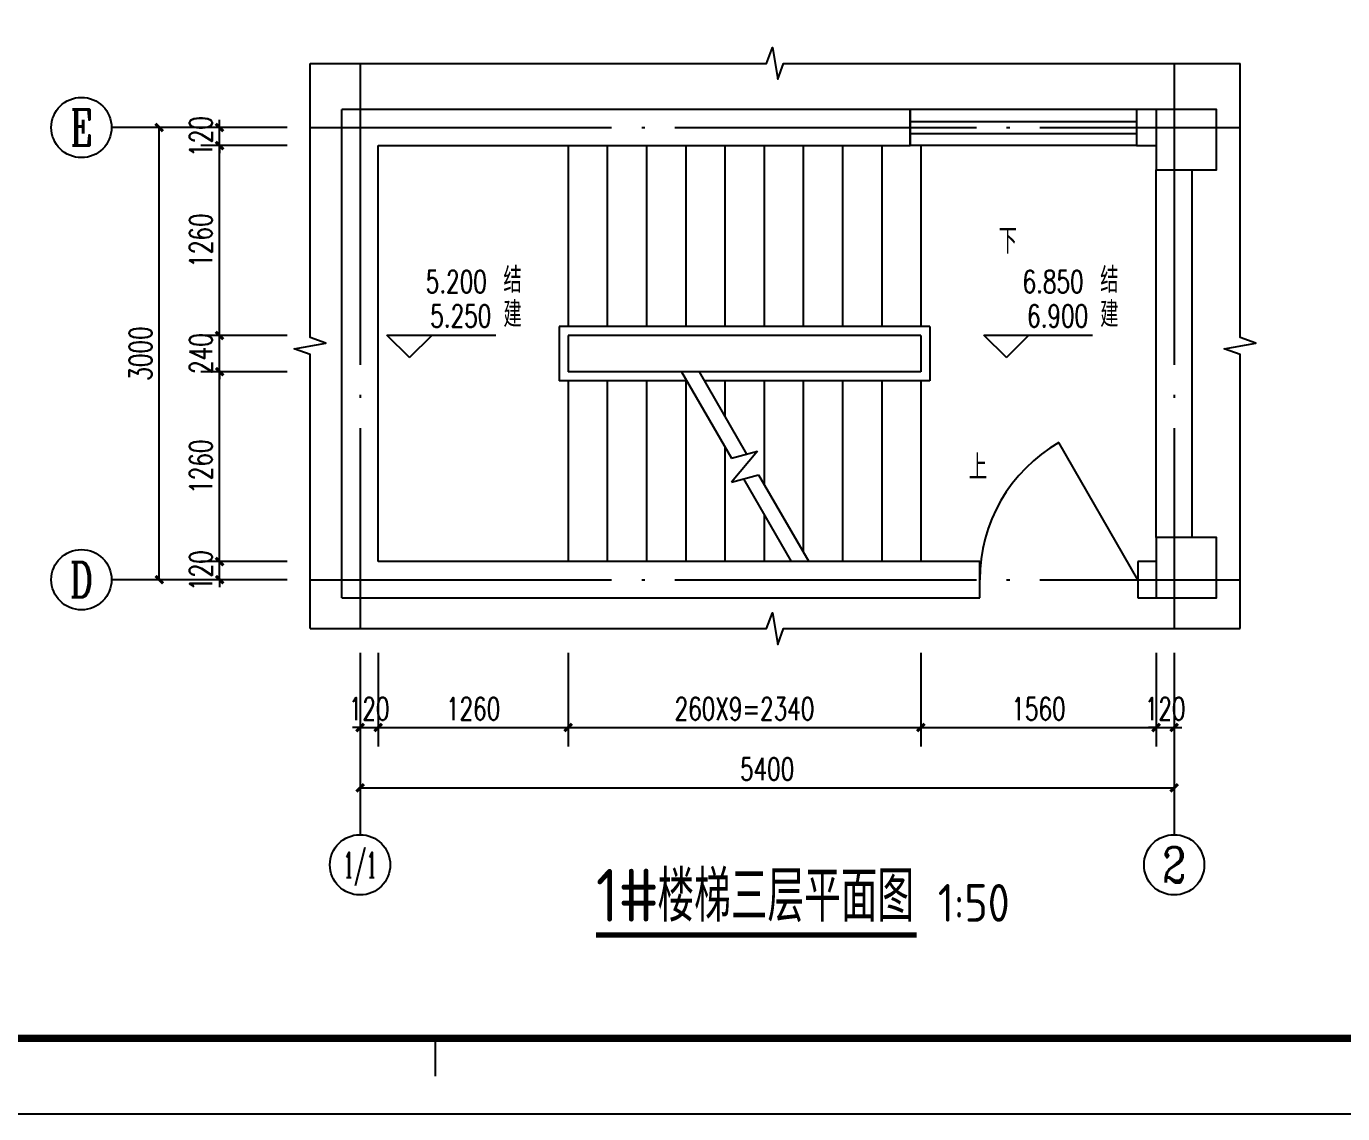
# Model space of a CAD drawing. Extents: x 79570 to 678837, y -1139230 to -612789.
# Drawn here: x 629330 to 638062, y -810288 to -803074 of the extents above; entities that cross this region are included whole.
import ezdxf
from ezdxf.enums import TextEntityAlignment as Align

# ---------------------------------------------------------------- set-up
doc = ezdxf.new("R2010")
doc.units = 0
doc.header["$LTSCALE"] = 1000
doc.header["$MEASUREMENT"] = 0
doc.linetypes.add('DOTE', pattern=[2.42, 2, -0.2, 0.02, -0.2])
for name, color, linetype in [('4', 4, 'Continuous'), ('A-平-楼梯.........FLOR-STAIR', 133, 'Continuous'), ('A-通-墙............COMM-WALL', 50, 'Continuous'), ('A-通-结构剖线.....COMM-STRU-SECT', 20, 'Continuous'), ('A-通-轴线..........COMM-GRID', 27, 'DOTE'), ('A-通-门窗剖线......COMM-DRWD-SECT', 150, 'Continuous'), ('AXIS', 3, 'Continuous'), ('AXIS_TEXT', 7, 'Continuous'), ('DIM_ELEV', 3, 'Continuous'), ('DIM_SYMB', 3, 'Continuous'), ('PUB_DIM', 3, 'Continuous'), ('PUB_TEXT', 7, 'Continuous'), ('结-图框', 6, 'Continuous')]:
    doc.layers.add(name, color=color, linetype=linetype)
doc.layers.add('ys-notprint', color=7, linetype='Continuous', plot=False)
doc.layers.add('结-隐线', color=59, linetype='Continuous', plot=False)
doc.styles.add('_TCH_AXIS', font='COMPLEX', dxfattribs={"bigfont": 'GBCBIG'})
doc.styles.add('_TCH_DIM', font='SIMPLEX', dxfattribs={"bigfont": 'GBCBIG'})
doc.styles.add('_TCH_DIM_T3', font='SIMPLEX', dxfattribs={"width": 0.705882, "bigfont": 'GBCBIG'})
doc.styles.get("Standard").update_dxf_attribs({"font": 'gbenor.shx', "bigfont": 'gbcbig.shx'})
doc.styles.add('蓝绿图框', font='', dxfattribs={"width": 0.7})
doc.styles.get('蓝绿图框').set_extended_font_data('SimSun')
doc.dimstyles.new('_TCH_ARCH&&50', dxfattribs={"dimtxt": 148.75, "dimasz": 50, "dimexe": 125, "dimexo": 150, "dimgap": 50, "dimtad": 1, "dimdec": 0, "dimzin": 0, "dimdsep": 46, "dimtxsty": '_TCH_DIM_T3', "dimblk": 'ARCHTICK', "dimcen": 0.09, "dimclrt": 7, "dimazin": 2, "dimtfac": 1, "dimtdec": 0, "dimtix": 1, "dimtmove": 2, "dimatfit": 3, "dimfxl": 1, "dimtolj": 1, "dimtzin": 0, "dimarcsym": 0})

# ---------------------------------------------------------------- blocks, each defined once
blk = doc.blocks.new('template_浙_标准图框A1_A1_0.0000_1bed4683cac0ca9b963c039433737638')
at = {"layer": '结-图框'}
blk.add_lwpolyline([(0, 0), (841, 0), (841, 594), (0, 594)], close=True, dxfattribs=at)
at = {"layer": '结-图框', "const_width": 1}
blk.add_lwpolyline([(25, 584), (25, 10), (831, 10), (831, 584)], close=True, dxfattribs=at)
at = {"layer": '结-隐线'}
blk.add_line((428, 5), (428, 10), dxfattribs=at)
at = {"color": 6, "style": '蓝绿图框', "width": 0.7}
for tag, p in [('专业审定', (782.48, 167.5)), ('专业审核', (782.48, 158.5)), ('项目经理', (782.48, 149.5)), ('专业负责', (782.48, 140.5)), ('专业校对', (782.48, 131.5)), ('专业设计', (782.48, 122.5)), ('专业制图', (782.48, 113.5))]:
    blk.add_attdef(tag, text='', height=3, dxfattribs=at).set_placement(p, align=Align.MIDDLE)
for tag, height, p in [('日期', 3, (821.45, 113.5)), ('建设单位', 3.5, (796, 97.72)), ('项目名称', 3.5, (796, 76.96)), ('子项名称', 3.5, (796.26, 63.69)), ('图纸名称', 3.5, (796.28, 51.48)), ('图纸名称', 3.5, (796.38, 46.45)), ('图纸名称', 3.5, (796.48, 41.64)), ('项目编号', 3, (796.15, 32.75)), ('图号', 3, (789.2, 23.5)), ('修改版次', 3, (823.75, 23.5))]:
    blk.add_attdef(tag, text='', height=height, dxfattribs=at).set_placement(p, align=Align.MIDDLE_CENTER)
at = {"layer": 'ys-notprint', "color": 6, "style": '蓝绿图框', "width": 0.7}
for tag, p in [('暖通', (21.09, 577.84)), ('电气', (21.02, 564.82)), ('给排水', (21.35, 552.55)), ('结构', (21.47, 539.64)), ('建筑', (21.4, 526.53))]:
    blk.add_attdef(tag, text='', height=2.5, rotation=90.7801, dxfattribs=at).set_placement(p, align=Align.MIDDLE)
blk.add_attdef('设计发图章', text='', height=3, dxfattribs=at).set_placement((747.09, 465.48), align=Align.MIDDLE)
at = {"layer": '结-图框', "style": '蓝绿图框', "width": 0.7}
for tag, p in [('项目经理', (792.5, 572)), ('专业负责', (792.5, 564)), ('专业设计', (792.5, 556))]:
    blk.add_attdef(tag, text='', height=3.5, dxfattribs=at).set_placement(p, align=Align.MIDDLE_CENTER)
blk = doc.blocks.new('$TCHSYS$WIN2D')
for p, q in [((-0.5, 0.5), (0.5, 0.5)), ((-0.5, 0.5), (-0.5, -0.5)), ((0.5, 0.5), (0.5, -0.5)), ((0.5, 0.1667), (-0.5, 0.1667)), ((0.5, -0.1667), (-0.5, -0.1667)), ((-0.5, -0.5), (0.5, -0.5))]:
    blk.add_line(p, q)
blk = doc.blocks.new('_FZHK')
blk.add_lwpolyline([(-0.5, -0.5), (0.5, -0.5), (0.5, 0.5), (-0.5, 0.5)], close=True)
blk = doc.blocks.new('$DorLib2D$00000228')
at = {"color": 0}
blk.add_line((0.5, 0), (0, 0.866), dxfattribs=at)
blk.add_arc((0.5, 0), 1, 120, 180, dxfattribs=at)
blk = doc.blocks.new('_ArchTick')
at = {"color": 0, "linetype": 'ByBlock', "const_width": 0.4}
blk.add_lwpolyline([(-0.5, -0.5), (0.5, 0.5)], dxfattribs=at)
blk = doc.blocks.new('*D2884')
at = {"layer": 'Defpoints', "color": 0, "transparency": 16777216}
for p in [(630612.2, -806624.9), (631209.5, -806624.9), (631209.5, -806744.9)]:
    blk.add_point(p, dxfattribs=at)
at = {"layer": 'PUB_DIM', "color": 0, "lineweight": -2, "transparency": 16777216}
for p, q in [((630612.2, -806624.9), (630612.2, -806574.9)), ((631059.5, -806624.9), (630487.2, -806624.9)), ((630612.2, -806744.9), (630612.2, -806624.9)), ((631059.5, -806744.9), (630487.2, -806744.9)), ((630612.2, -806744.9), (630612.2, -806794.9))]:
    blk.add_line(p, q, dxfattribs=at)
at = {"layer": 'PUB_DIM', "color": 0, "lineweight": -2, "transparency": 16777216, "xscale": 50, "yscale": 50, "zscale": 50}
for p, rotation in [((630612.2, -806624.9), 270), ((630612.2, -806744.9), 90)]:
    blk.add_blockref('_ArchTick', p, dxfattribs=dict(at, rotation=rotation))
at = {"layer": 'PUB_DIM', "color": 7, "transparency": 16777216, "insert": (630487.8, -806684.9), "char_height": 148.75, "attachment_point": 5, "rotation": 90, "style": '_TCH_DIM_T3'}
blk.add_mtext('\\A1;120', dxfattribs=at)
blk = doc.blocks.new('*D2885')
at = {"layer": 'Defpoints', "color": 0, "transparency": 16777216}
for p in [(630612.2, -805364.9), (631209.5, -805364.9), (631209.5, -806624.9)]:
    blk.add_point(p, dxfattribs=at)
at = {"layer": 'PUB_DIM', "color": 0, "lineweight": -2, "transparency": 16777216}
for p, q in [((631059.5, -805364.9), (630487.2, -805364.9)), ((630612.2, -806624.9), (630612.2, -805364.9)), ((631059.5, -806624.9), (630487.2, -806624.9))]:
    blk.add_line(p, q, dxfattribs=at)
at = {"layer": 'PUB_DIM', "color": 0, "lineweight": -2, "transparency": 16777216, "xscale": 50, "yscale": 50, "zscale": 50}
for p, rotation in [((630612.2, -805364.9), 90), ((630612.2, -806624.9), 270)]:
    blk.add_blockref('_ArchTick', p, dxfattribs=dict(at, rotation=rotation))
at = {"layer": 'PUB_DIM', "color": 7, "transparency": 16777216, "insert": (630487.8, -805994.9), "char_height": 148.75, "attachment_point": 5, "rotation": 90, "style": '_TCH_DIM_T3'}
blk.add_mtext('\\A1;1260', dxfattribs=at)
blk = doc.blocks.new('*D2886')
at = {"layer": 'Defpoints', "color": 0, "transparency": 16777216}
for p in [(630612.2, -805124.9), (631209.5, -805124.9), (631209.5, -805364.9)]:
    blk.add_point(p, dxfattribs=at)
at = {"layer": 'PUB_DIM', "color": 0, "lineweight": -2, "transparency": 16777216}
for p, q in [((630612.2, -805124.9), (630612.2, -805074.9)), ((631059.5, -805124.9), (630487.2, -805124.9)), ((630612.2, -805364.9), (630612.2, -805124.9)), ((631059.5, -805364.9), (630487.2, -805364.9)), ((630612.2, -805364.9), (630612.2, -805414.9))]:
    blk.add_line(p, q, dxfattribs=at)
at = {"layer": 'PUB_DIM', "color": 0, "lineweight": -2, "transparency": 16777216, "xscale": 50, "yscale": 50, "zscale": 50}
for p, rotation in [((630612.2, -805124.9), 270), ((630612.2, -805364.9), 90)]:
    blk.add_blockref('_ArchTick', p, dxfattribs=dict(at, rotation=rotation))
at = {"layer": 'PUB_DIM', "color": 7, "transparency": 16777216, "insert": (630487.8, -805244.9), "char_height": 148.75, "attachment_point": 5, "rotation": 90, "style": '_TCH_DIM_T3'}
blk.add_mtext('\\A1;240', dxfattribs=at)
blk = doc.blocks.new('*D2887')
at = {"layer": 'Defpoints', "color": 0, "transparency": 16777216}
for p in [(630612.2, -803864.9), (631209.5, -803864.9), (631209.5, -805124.9)]:
    blk.add_point(p, dxfattribs=at)
at = {"layer": 'PUB_DIM', "color": 0, "lineweight": -2, "transparency": 16777216}
for p, q in [((631059.5, -803864.9), (630487.2, -803864.9)), ((630612.2, -805124.9), (630612.2, -803864.9)), ((631059.5, -805124.9), (630487.2, -805124.9))]:
    blk.add_line(p, q, dxfattribs=at)
at = {"layer": 'PUB_DIM', "color": 0, "lineweight": -2, "transparency": 16777216, "xscale": 50, "yscale": 50, "zscale": 50}
for p, rotation in [((630612.2, -803864.9), 90), ((630612.2, -805124.9), 270)]:
    blk.add_blockref('_ArchTick', p, dxfattribs=dict(at, rotation=rotation))
at = {"layer": 'PUB_DIM', "color": 7, "transparency": 16777216, "insert": (630487.8, -804494.9), "char_height": 148.75, "attachment_point": 5, "rotation": 90, "style": '_TCH_DIM_T3'}
blk.add_mtext('\\A1;1260', dxfattribs=at)
blk = doc.blocks.new('*D2888')
at = {"layer": 'Defpoints', "color": 0, "transparency": 16777216}
for p in [(630612.2, -803744.9), (631209.5, -803744.9), (631209.5, -803864.9)]:
    blk.add_point(p, dxfattribs=at)
at = {"layer": 'PUB_DIM', "color": 0, "lineweight": -2, "transparency": 16777216}
for p, q in [((630612.2, -803744.9), (630612.2, -803694.9)), ((631059.5, -803744.9), (630487.2, -803744.9)), ((630612.2, -803864.9), (630612.2, -803744.9)), ((631059.5, -803864.9), (630487.2, -803864.9)), ((630612.2, -803864.9), (630612.2, -803914.9))]:
    blk.add_line(p, q, dxfattribs=at)
at = {"layer": 'PUB_DIM', "color": 0, "lineweight": -2, "transparency": 16777216, "xscale": 50, "yscale": 50, "zscale": 50}
for p, rotation in [((630612.2, -803744.9), 270), ((630612.2, -803864.9), 90)]:
    blk.add_blockref('_ArchTick', p, dxfattribs=dict(at, rotation=rotation))
at = {"layer": 'PUB_DIM', "color": 7, "transparency": 16777216, "insert": (630487.8, -803804.9), "char_height": 148.75, "attachment_point": 5, "rotation": 90, "style": '_TCH_DIM_T3'}
blk.add_mtext('\\A1;120', dxfattribs=at)
blk = doc.blocks.new('*D2889')
at = {"layer": 'Defpoints', "color": 0, "transparency": 16777216}
for p in [(630212.2, -803744.9), (631059.5, -803744.9), (631059.5, -806744.9)]:
    blk.add_point(p, dxfattribs=at)
at = {"layer": 'PUB_DIM', "color": 0, "lineweight": -2, "transparency": 16777216}
for p, q in [((630909.5, -803744.9), (630087.2, -803744.9)), ((630212.2, -806744.9), (630212.2, -803744.9)), ((630909.5, -806744.9), (630087.2, -806744.9))]:
    blk.add_line(p, q, dxfattribs=at)
at = {"layer": 'PUB_DIM', "color": 0, "lineweight": -2, "transparency": 16777216, "xscale": 50, "yscale": 50, "zscale": 50}
for p, rotation in [((630212.2, -803744.9), 90), ((630212.2, -806744.9), 270)]:
    blk.add_blockref('_ArchTick', p, dxfattribs=dict(at, rotation=rotation))
at = {"layer": 'PUB_DIM', "color": 7, "transparency": 16777216, "insert": (630087.8, -805244.9), "char_height": 148.75, "attachment_point": 5, "rotation": 90, "style": '_TCH_DIM_T3'}
blk.add_mtext('\\A1;3000', dxfattribs=at)
blk = doc.blocks.new('*D2890')
at = {"layer": 'Defpoints', "color": 0, "transparency": 16777216}
for p in [(631543.9, -807080.5), (631663.9, -807080.5), (631663.9, -807725.9)]:
    blk.add_point(p, dxfattribs=at)
at = {"layer": 'PUB_DIM', "color": 0, "lineweight": -2, "transparency": 16777216}
for p, q in [((631543.9, -807230.5), (631543.9, -807850.9)), ((631663.9, -807230.5), (631663.9, -807850.9)), ((631543.9, -807725.9), (631493.9, -807725.9)), ((631543.9, -807725.9), (631663.9, -807725.9)), ((631663.9, -807725.9), (631713.9, -807725.9))]:
    blk.add_line(p, q, dxfattribs=at)
at = {"layer": 'PUB_DIM', "color": 0, "lineweight": -2, "transparency": 16777216, "xscale": 50, "yscale": 50, "zscale": 50}
blk.add_blockref('_ArchTick', (631543.9, -807725.9), dxfattribs=at)
at = {"layer": 'PUB_DIM', "color": 0, "lineweight": -2, "transparency": 16777216, "xscale": 50, "yscale": 50, "zscale": 50, "rotation": 180}
blk.add_blockref('_ArchTick', (631663.9, -807725.9), dxfattribs=at)
at = {"layer": 'PUB_DIM', "color": 7, "transparency": 16777216, "insert": (631603.9, -807601.5), "char_height": 148.75, "attachment_point": 5, "style": '_TCH_DIM_T3'}
blk.add_mtext('\\A1;120', dxfattribs=at)
blk = doc.blocks.new('*D2891')
at = {"layer": 'Defpoints', "color": 0, "transparency": 16777216}
for p in [(631663.9, -807080.5), (632923.9, -807080.5), (632923.9, -807725.9)]:
    blk.add_point(p, dxfattribs=at)
at = {"layer": 'PUB_DIM', "color": 0, "lineweight": -2, "transparency": 16777216}
for p, q in [((631663.9, -807230.5), (631663.9, -807850.9)), ((632923.9, -807230.5), (632923.9, -807850.9)), ((631663.9, -807725.9), (632923.9, -807725.9))]:
    blk.add_line(p, q, dxfattribs=at)
at = {"layer": 'PUB_DIM', "color": 0, "lineweight": -2, "transparency": 16777216, "xscale": 50, "yscale": 50, "zscale": 50, "rotation": 180}
blk.add_blockref('_ArchTick', (631663.9, -807725.9), dxfattribs=at)
at = {"layer": 'PUB_DIM', "color": 0, "lineweight": -2, "transparency": 16777216, "xscale": 50, "yscale": 50, "zscale": 50}
blk.add_blockref('_ArchTick', (632923.9, -807725.9), dxfattribs=at)
at = {"layer": 'PUB_DIM', "color": 7, "transparency": 16777216, "insert": (632293.9, -807601.5), "char_height": 148.75, "attachment_point": 5, "style": '_TCH_DIM_T3'}
blk.add_mtext('\\A1;1260', dxfattribs=at)
blk = doc.blocks.new('*D2892')
at = {"layer": 'Defpoints', "color": 0, "transparency": 16777216}
for p in [(632923.9, -807080.5), (635263.9, -807080.5), (635263.9, -807725.9)]:
    blk.add_point(p, dxfattribs=at)
at = {"layer": 'PUB_DIM', "color": 0, "lineweight": -2, "transparency": 16777216}
for p, q in [((632923.9, -807230.5), (632923.9, -807850.9)), ((635263.9, -807230.5), (635263.9, -807850.9)), ((632923.9, -807725.9), (635263.9, -807725.9))]:
    blk.add_line(p, q, dxfattribs=at)
at = {"layer": 'PUB_DIM', "color": 0, "lineweight": -2, "transparency": 16777216, "xscale": 50, "yscale": 50, "zscale": 50, "rotation": 180}
blk.add_blockref('_ArchTick', (632923.9, -807725.9), dxfattribs=at)
at = {"layer": 'PUB_DIM', "color": 0, "lineweight": -2, "transparency": 16777216, "xscale": 50, "yscale": 50, "zscale": 50}
blk.add_blockref('_ArchTick', (635263.9, -807725.9), dxfattribs=at)
at = {"layer": 'PUB_DIM', "color": 7, "transparency": 16777216, "insert": (634093.9, -807601.5), "char_height": 148.75, "attachment_point": 5, "style": '_TCH_DIM_T3'}
blk.add_mtext('\\A1;260X9=2340', dxfattribs=at)
blk = doc.blocks.new('*D2893')
at = {"layer": 'Defpoints', "color": 0, "transparency": 16777216}
for p in [(635263.9, -807080.5), (636823.9, -807080.5), (636823.9, -807725.9)]:
    blk.add_point(p, dxfattribs=at)
at = {"layer": 'PUB_DIM', "color": 0, "lineweight": -2, "transparency": 16777216}
for p, q in [((635263.9, -807230.5), (635263.9, -807850.9)), ((636823.9, -807230.5), (636823.9, -807850.9)), ((635263.9, -807725.9), (636823.9, -807725.9))]:
    blk.add_line(p, q, dxfattribs=at)
at = {"layer": 'PUB_DIM', "color": 0, "lineweight": -2, "transparency": 16777216, "xscale": 50, "yscale": 50, "zscale": 50, "rotation": 180}
blk.add_blockref('_ArchTick', (635263.9, -807725.9), dxfattribs=at)
at = {"layer": 'PUB_DIM', "color": 0, "lineweight": -2, "transparency": 16777216, "xscale": 50, "yscale": 50, "zscale": 50}
blk.add_blockref('_ArchTick', (636823.9, -807725.9), dxfattribs=at)
at = {"layer": 'PUB_DIM', "color": 7, "transparency": 16777216, "insert": (636043.9, -807601.5), "char_height": 148.75, "attachment_point": 5, "style": '_TCH_DIM_T3'}
blk.add_mtext('\\A1;1560', dxfattribs=at)
blk = doc.blocks.new('*D2894')
at = {"layer": 'Defpoints', "color": 0, "transparency": 16777216}
for p in [(636823.9, -807080.5), (636943.9, -807080.5), (636943.9, -807725.9)]:
    blk.add_point(p, dxfattribs=at)
at = {"layer": 'PUB_DIM', "color": 0, "lineweight": -2, "transparency": 16777216}
for p, q in [((636823.9, -807230.5), (636823.9, -807850.9)), ((636943.9, -807230.5), (636943.9, -807850.9)), ((636823.9, -807725.9), (636773.9, -807725.9)), ((636823.9, -807725.9), (636943.9, -807725.9)), ((636943.9, -807725.9), (636993.9, -807725.9))]:
    blk.add_line(p, q, dxfattribs=at)
at = {"layer": 'PUB_DIM', "color": 0, "lineweight": -2, "transparency": 16777216, "xscale": 50, "yscale": 50, "zscale": 50}
blk.add_blockref('_ArchTick', (636823.9, -807725.9), dxfattribs=at)
at = {"layer": 'PUB_DIM', "color": 0, "lineweight": -2, "transparency": 16777216, "xscale": 50, "yscale": 50, "zscale": 50, "rotation": 180}
blk.add_blockref('_ArchTick', (636943.9, -807725.9), dxfattribs=at)
at = {"layer": 'PUB_DIM', "color": 7, "transparency": 16777216, "insert": (636883.9, -807601.5), "char_height": 148.75, "attachment_point": 5, "style": '_TCH_DIM_T3'}
blk.add_mtext('\\A1;120', dxfattribs=at)
blk = doc.blocks.new('*D2895')
at = {"layer": 'Defpoints', "color": 0, "transparency": 16777216}
for p in [(631543.9, -807230.5), (636943.9, -807230.5), (636943.9, -808125.9)]:
    blk.add_point(p, dxfattribs=at)
at = {"layer": 'PUB_DIM', "color": 0, "lineweight": -2, "transparency": 16777216}
for p, q in [((631543.9, -807380.5), (631543.9, -808250.9)), ((636943.9, -807380.5), (636943.9, -808250.9)), ((631543.9, -808125.9), (636943.9, -808125.9))]:
    blk.add_line(p, q, dxfattribs=at)
at = {"layer": 'PUB_DIM', "color": 0, "lineweight": -2, "transparency": 16777216, "xscale": 50, "yscale": 50, "zscale": 50, "rotation": 180}
blk.add_blockref('_ArchTick', (631543.9, -808125.9), dxfattribs=at)
at = {"layer": 'PUB_DIM', "color": 0, "lineweight": -2, "transparency": 16777216, "xscale": 50, "yscale": 50, "zscale": 50}
blk.add_blockref('_ArchTick', (636943.9, -808125.9), dxfattribs=at)
at = {"layer": 'PUB_DIM', "color": 7, "transparency": 16777216, "insert": (634243.9, -808001.5), "char_height": 148.75, "attachment_point": 5, "style": '_TCH_DIM_T3'}
blk.add_mtext('\\A1;5400', dxfattribs=at)

msp = doc.modelspace()

# ---------------------------------------------------------------- linework, layer by layer
at = {"layer": 'A-平-楼梯.........FLOR-STAIR'}
for p, q in [((632923.9, -803864.9), (632923.9, -805064.9)), ((633183.9, -803864.9), (633183.9, -805064.9)), ((633443.9, -803864.9), (633443.9, -805064.9)), ((633703.9, -803864.9), (633703.9, -805064.9)), ((633963.9, -803864.9), (633963.9, -805064.9)), ((634223.9, -803864.9), (634223.9, -805064.9)), ((634483.9, -803864.9), (634483.9, -805064.9)), ((634743.9, -803864.9), (634743.9, -805064.9)), ((635003.9, -803864.9), (635003.9, -805064.9)), ((635263.9, -803864.9), (635263.9, -805064.9)), ((632863.9, -805064.9), (632863.9, -805424.9)), ((635323.9, -805064.9), (632863.9, -805064.9)), ((635323.9, -805064.9), (635323.9, -805424.9)), ((635263.9, -805124.9), (632923.9, -805124.9)), ((632923.9, -805124.9), (632923.9, -805364.9)), ((635263.9, -805124.9), (635263.9, -805364.9)), ((635263.9, -805364.9), (632923.9, -805364.9)), ((633677, -805364.9), (634008, -805938)), ((633792.5, -805364.9), (634108, -805911.2)), ((633711.7, -805424.9), (632863.9, -805424.9)), ((632923.9, -805424.9), (632923.9, -806624.9)), ((633183.9, -805424.9), (633183.9, -806624.9)), ((633443.9, -805424.9), (633443.9, -806624.9)), ((633703.9, -805411.3), (633703.9, -806624.9)), ((635323.9, -805424.9), (633827.2, -805424.9)), ((633963.9, -805424.9), (633963.9, -805661.7)), ((634223.9, -805424.9), (634223.9, -806112)), ((634483.9, -805424.9), (634483.9, -806562.3)), ((634743.9, -805424.9), (634743.9, -806624.9)), ((635003.9, -805424.9), (635003.9, -806624.9)), ((635263.9, -805424.9), (635263.9, -806624.9)), ((633963.9, -805861.7), (633963.9, -806624.9)), ((634180.3, -805891.8), (634007.4, -806097.9)), ((634008, -805938), (634180.3, -805891.8)), ((634007.4, -806097.9), (634187.8, -806049.6)), ((634187.8, -806049.6), (634520, -806624.9)), ((634087.8, -806076.4), (634404.5, -806624.9)), ((634223.9, -806312), (634223.9, -806624.9))]:
    msp.add_line(p, q, dxfattribs=at)
at = {"layer": 'A-通-墙............COMM-WALL'}
for p, q in [((635193.9, -803624.9), (631423.9, -803624.9)), ((631423.9, -806864.9), (631423.9, -803624.9)), ((635193.9, -803864.9), (635193.9, -803624.9)), ((636823.9, -803624.9), (636693.9, -803624.9)), ((636693.9, -803624.9), (636693.9, -803864.9)), ((631663.9, -803864.9), (635193.9, -803864.9)), ((631663.9, -806624.9), (631663.9, -803864.9)), ((636693.9, -803864.9), (636823.9, -803864.9)), ((636823.9, -806464.9), (636823.9, -804024.9)), ((637063.9, -806464.9), (637063.9, -804024.9)), ((635653.9, -806624.9), (631663.9, -806624.9)), ((635653.9, -806864.9), (635653.9, -806624.9)), ((636823.9, -806624.9), (636703.9, -806624.9)), ((636703.9, -806624.9), (636703.9, -806864.9)), ((631423.9, -806864.9), (635653.9, -806864.9)), ((636703.9, -806864.9), (636823.9, -806864.9))]:
    msp.add_line(p, q, dxfattribs=at)
at = {"layer": 'A-通-轴线..........COMM-GRID'}
for p, q in [((631543.9, -803319.5), (631543.9, -807069.2)), ((636943.9, -803319.5), (636943.9, -807069.2)), ((631212.8, -803744.9), (637380.9, -803744.9)), ((631212.8, -806744.9), (637380.9, -806744.9))]:
    msp.add_line(p, q, dxfattribs=at)
at = {"layer": 'AXIS'}
for p, q in [((630679.5, -803744.9), (629896, -803744.9)), ((630679.5, -806744.9), (629896, -806744.9)), ((631543.9, -807653.2), (631543.9, -808436.7)), ((636943.9, -807653.2), (636943.9, -808436.7))]:
    msp.add_line(p, q, dxfattribs=at)
for centre in [(629696, -803744.9), (629696, -806744.9), (631543.9, -808636.7), (636943.9, -808636.7)]:
    msp.add_circle(centre, 200, dxfattribs=at)
at = {"layer": 'DIM_ELEV'}
for p, q in [((631872.4, -805271.8), (631722.4, -805121.8)), ((631722.4, -805121.8), (632444.7, -805121.8)), ((631872.4, -805271.8), (632022.4, -805121.8)), ((635831, -805271.8), (635681, -805121.8)), ((635681, -805121.8), (636403.3, -805121.8)), ((635831, -805271.8), (635981, -805121.8))]:
    msp.add_line(p, q, dxfattribs=at)
at = {"layer": 'DIM_SYMB'}
for points in [[(631212.8, -803319.3), (634240.6, -803319.3), (634278.8, -803214.3), (634315.8, -803424.3), (634353.1, -803319.3), (637380.9, -803319.3)], [(631212.8, -807069.2), (631212.8, -805250.6), (631107.8, -805212.4), (631317.8, -805175.4), (631212.8, -805138.1), (631212.8, -803319.5)], [(637380.9, -807069.2), (637380.9, -805250.6), (637275.9, -805212.4), (637485.9, -805175.4), (637380.9, -805138.1), (637380.9, -803319.5)], [(631212.8, -807069.2), (634240.6, -807069.2), (634278.8, -806964.2), (634315.8, -807174.2), (634353.1, -807069.2), (637380.9, -807069.2)]]:
    msp.add_lwpolyline(points, dxfattribs=at)
for points in [[(635727.9, -804494.9, 0, 0, 0), (632409, -804494.9, 0, 0, 0), (632409, -805994.9, 0, 0, 0), (633717.3, -805994.9, 40, 0, 0), (633867.3, -805994.9, 0, 0, 0)], [(635529.2, -805994.9, 0, 0, 0), (634373.9, -805994.9, 40, 0, 0), (634223.9, -805994.9, 0, 0, 0)]]:
    msp.add_lwpolyline(points, format="xyseb", dxfattribs=at)
at = {"layer": 'DIM_SYMB', "const_width": 35}
msp.add_lwpolyline([(633108.6, -809102.7), (635236.4, -809102.7)], dxfattribs=at)

# ---------------------------------------------------------------- block references
at = {"layer": '4', "xscale": 50, "yscale": 50, "zscale": 50}
msp.add_blockref('template_浙_标准图框A1_A1_0.0000_1bed4683cac0ca9b963c039433737638', (610645.1, -810287.7), dxfattribs=at)
at = {"layer": 'A-通-结构剖线.....COMM-STRU-SECT'}
for p, xscale, yscale, zscale, rotation in [((637023.9, -803824.9), 399.9999999887077, 399.9999999887077, 399.9999999887077, 1.400722388421064e-09), ((637023.9, -806664.9), 399.9999999885913, 399.9999999885913, 399.9999999885913, 1.400722388421472e-09)]:
    msp.add_blockref('_FZHK', p, dxfattribs=dict(at, xscale=xscale, yscale=yscale, zscale=zscale, rotation=rotation))
at = {"layer": 'A-通-门窗剖线......COMM-DRWD-SECT', "zscale": 240}
for name, p, xscale, yscale, rotation in [('$TCHSYS$WIN2D', (635943.9, -803744.9), -1500, 240, 1.825759108959801e-11), ('$DorLib2D$00000228', (636178.9, -806744.9), 1050, 1050, 359.9999999999876)]:
    msp.add_blockref(name, p, dxfattribs=dict(at, xscale=xscale, yscale=yscale, rotation=rotation))

# ---------------------------------------------------------------- texts
at = {"layer": 'AXIS_TEXT', "style": '_TCH_AXIS'}
for s, height, p, p2 in [('E', 238.1, (629622.3, -803863.9), (629769.7, -803863.9)), ('D', 233, (629618.3, -806861.4), (629773.7, -806861.4)), ('2', 233, (636866.2, -808753.2), (637021.5, -808753.2))]:
    msp.add_text(s, height=height, dxfattribs=at).set_placement(p, p2, align=Align.FIT)
at = {"layer": 'AXIS_TEXT', "style": '_TCH_AXIS', "width": 0.65625}
msp.add_text('1/1', height=167.16, dxfattribs=at).set_placement((631431.6, -808720.3), (631656.2, -808720.3), align=Align.FIT)
at = {"layer": 'PUB_TEXT', "style": '_TCH_DIM'}
for s, p in [('下', (635780.4, -804582.4)), ('结', (632494.7, -804841.8)), ('结', (636453.3, -804841.8)), ('建', (632494.7, -805069.3)), ('建', (636453.3, -805069.3)), ('上', (635581.7, -806082.4))]:
    msp.add_text(s, height=168.8, dxfattribs=at).set_placement(p)
at = {"layer": 'PUB_TEXT', "style": '_TCH_DIM', "width": 0.705882}
for s, p in [('5.200', (631979.7, -804841.8)), ('6.850', (635938.3, -804841.8)), ('5.250', (632009.7, -805069.3)), ('6.900', (635968.3, -805069.3))]:
    msp.add_text(s, height=148.75, dxfattribs=at).set_placement(p)
at = {"layer": 'PUB_TEXT'}
for s, height, p in [('1#', 350, (633108.6, -809014.1)), ('楼梯三层平面图', 337.59, (633516.9, -809014.1)), ('1:50', 250, (635376.4, -809014.1))]:
    msp.add_text(s, height=height, dxfattribs=at).set_placement(p)

# ---------------------------------------------------------------- dimensions: what is measured, and where the dimension line sits
at = {"layer": 'PUB_DIM'}
for p1, p2, distance, picture, middle in [((631059.5, -806744.9), (631059.5, -803744.9), 847.4, '*D2889', (630087.8, -805244.9)), ((631209.5, -803864.9), (631209.5, -803744.9), 597.4, '*D2888', (630487.8, -803804.9)), ((631209.5, -805124.9), (631209.5, -803864.9), 597.4, '*D2887', (630487.8, -804494.9)), ((631209.5, -805364.9), (631209.5, -805124.9), 597.4, '*D2886', (630487.8, -805244.9)), ((631209.5, -806624.9), (631209.5, -805364.9), 597.4, '*D2885', (630487.8, -805994.9)), ((631209.5, -806744.9), (631209.5, -806624.9), 597.4, '*D2884', (630487.8, -806684.9)), ((631543.9, -807080.5), (631663.9, -807080.5), -645.4, '*D2890', (631603.9, -807601.5)), ((631663.9, -807080.5), (632923.9, -807080.5), -645.4, '*D2891', (632293.9, -807601.5)), ((635263.9, -807080.5), (636823.9, -807080.5), -645.4, '*D2893', (636043.9, -807601.5)), ((636823.9, -807080.5), (636943.9, -807080.5), -645.4, '*D2894', (636883.9, -807601.5)), ((631543.9, -807230.5), (636943.9, -807230.5), -895.4, '*D2895', (634243.9, -808001.5))]:
    dim = msp.add_aligned_dim(p1=p1, p2=p2, distance=distance, dimstyle='_TCH_ARCH&&50', dxfattribs=at)
    dim.commit()
    dim.dimension.update_dxf_attribs({"geometry": picture, "text_midpoint": middle})
dim = msp.add_aligned_dim(p1=(632923.9, -807080.5), p2=(635263.9, -807080.5), distance=-645.4, text='260X9=2340', dimstyle='_TCH_ARCH&&50', dxfattribs=at)
dim.commit()
dim.dimension.update_dxf_attribs({"geometry": '*D2892', "text_midpoint": (634093.9, -807601.5)})

doc.saveas('drawing.dxf')
